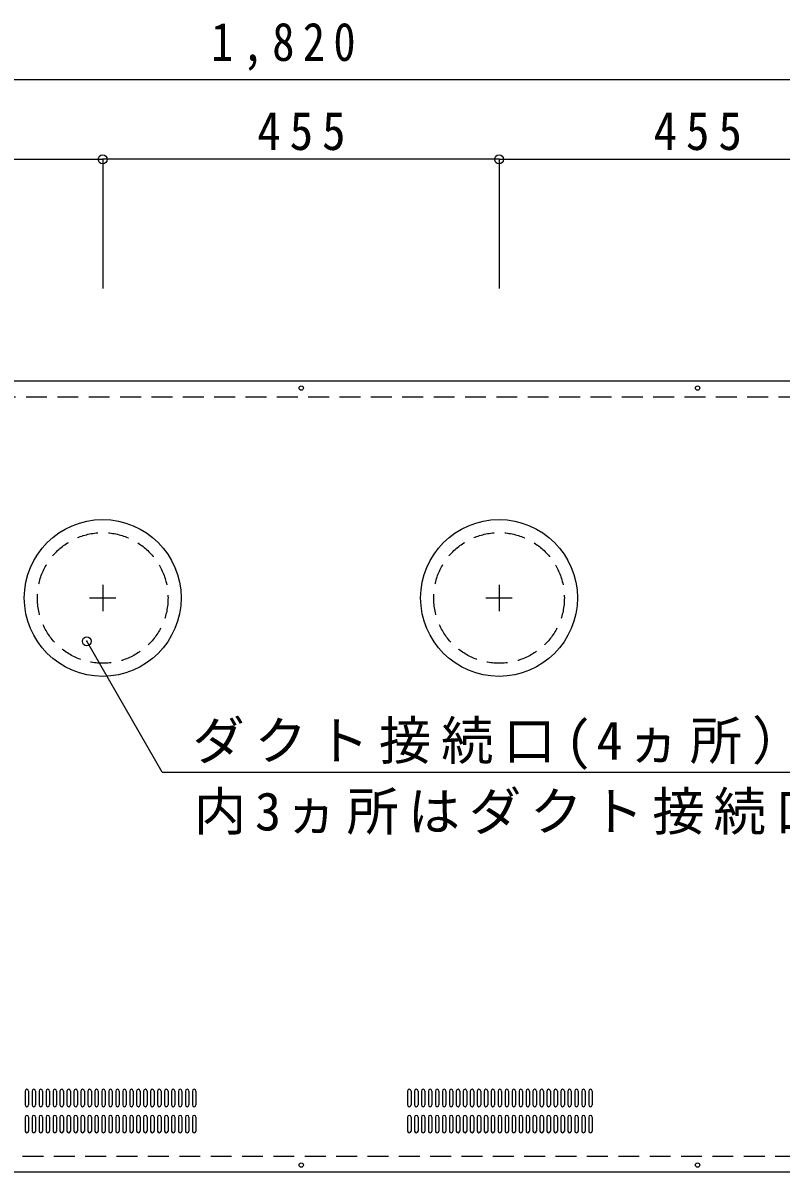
# Model space of a CAD drawing. Units: millimetres at full size, sheet at 1:20. Extents: x -8423 to 8057, y -10732 to 12708.
# Drawn here: x -3455 to -2584, y -2121 to -802 of the extents above; entities that cross this region are included whole.
import ezdxf

# ---------------------------------------------------------------- set-up
doc = ezdxf.new("R2010")
doc.units = ezdxf.units.MM
doc.header["$LTSCALE"] = 20
doc.header["$PDMODE"] = 32
doc.header["$PDSIZE"] = 10
doc.linetypes.add('CHAIN1', pattern=[8, 5, -1, 1, -1])
doc.linetypes.add('DASHED1', pattern=[1.8, 1.2, -0.6])
doc.layers.add('0-0', color=4, linetype='Continuous')
doc.styles.add('ＭＳ ゴシック', font='')
doc.styles.get('ＭＳ ゴシック').set_extended_font_data('MS Gothic')

msp = doc.modelspace()

# ---------------------------------------------------------------- linework, layer by layer
at = {"layer": '0-0'}
for p, q in [((-4063.15, -866.94), (-2243.15, -866.94)), ((-2908.15, -958.58), (-3363.15, -958.58)), ((-3363.15, -958.58), (-3363.15, -1107.04)), ((-3363.15, -958.58), (-3363.15, -1107.04)), ((-2908.15, -958.58), (-2908.15, -1107.04)), ((-2908.15, -958.58), (-2908.15, -1107.04)), ((-2908.15, -958.58), (-2453.15, -958.58)), ((-2908.15, -958.58), (-2908.15, -1107.04)), ((-3294.84, -1661.9), (-3381.45, -1511.88)), ((-3294.84, -1661.9), (-2367.05, -1661.9)), ((-3452.15, -2028.09), (-3452.15, -2044.09)), ((-3448.15, -2028.09), (-3448.15, -2044.09)), ((-3444.15, -2028.09), (-3444.15, -2044.09)), ((-3440.15, -2028.09), (-3440.15, -2044.09)), ((-3436.15, -2028.09), (-3436.15, -2044.09)), ((-3432.15, -2028.09), (-3432.15, -2044.09)), ((-3428.15, -2028.09), (-3428.15, -2044.09)), ((-3424.15, -2028.09), (-3424.15, -2044.09)), ((-3420.15, -2028.09), (-3420.15, -2044.09)), ((-3416.15, -2028.09), (-3416.15, -2044.09)), ((-3412.15, -2028.09), (-3412.15, -2044.09)), ((-3408.15, -2028.09), (-3408.15, -2044.09)), ((-3404.15, -2028.09), (-3404.15, -2044.09)), ((-3400.15, -2028.09), (-3400.15, -2044.09)), ((-3396.15, -2028.09), (-3396.15, -2044.09)), ((-3392.15, -2028.09), (-3392.15, -2044.09)), ((-3388.15, -2028.09), (-3388.15, -2044.09)), ((-3384.15, -2028.09), (-3384.15, -2044.09)), ((-3380.15, -2028.09), (-3380.15, -2044.09)), ((-3376.15, -2028.09), (-3376.15, -2044.09)), ((-3372.15, -2028.09), (-3372.15, -2044.09)), ((-3368.15, -2028.09), (-3368.15, -2044.09)), ((-3364.15, -2028.09), (-3364.15, -2044.09)), ((-3360.15, -2028.09), (-3360.15, -2044.09)), ((-3356.15, -2028.09), (-3356.15, -2044.09)), ((-3352.15, -2028.09), (-3352.15, -2044.09)), ((-3348.15, -2028.09), (-3348.15, -2044.09)), ((-3344.15, -2028.09), (-3344.15, -2044.09)), ((-3340.15, -2028.09), (-3340.15, -2044.09)), ((-3336.15, -2028.09), (-3336.15, -2044.09)), ((-3332.15, -2028.09), (-3332.15, -2044.09)), ((-3328.15, -2028.09), (-3328.15, -2044.09)), ((-3324.15, -2028.09), (-3324.15, -2044.09)), ((-3320.15, -2028.09), (-3320.15, -2044.09)), ((-3316.15, -2028.09), (-3316.15, -2044.09)), ((-3312.15, -2028.09), (-3312.15, -2044.09)), ((-3308.15, -2028.09), (-3308.15, -2044.09)), ((-3304.15, -2028.09), (-3304.15, -2044.09)), ((-3300.15, -2028.09), (-3300.15, -2044.09)), ((-3296.15, -2028.09), (-3296.15, -2044.09)), ((-3292.15, -2028.09), (-3292.15, -2044.09)), ((-3288.15, -2028.09), (-3288.15, -2044.09)), ((-3284.15, -2028.09), (-3284.15, -2044.09)), ((-3280.15, -2028.09), (-3280.15, -2044.09)), ((-3276.15, -2028.09), (-3276.15, -2044.09)), ((-3272.15, -2028.09), (-3272.15, -2044.09)), ((-3268.15, -2028.09), (-3268.15, -2044.09)), ((-3264.15, -2028.09), (-3264.15, -2044.09)), ((-3260.15, -2028.09), (-3260.15, -2044.09)), ((-3256.15, -2028.09), (-3256.15, -2044.09)), ((-3013.15, -2028.09), (-3013.15, -2044.09)), ((-3009.15, -2028.09), (-3009.15, -2044.09)), ((-3005.15, -2028.09), (-3005.15, -2044.09)), ((-3001.15, -2028.09), (-3001.15, -2044.09)), ((-2997.15, -2028.09), (-2997.15, -2044.09)), ((-2993.15, -2028.09), (-2993.15, -2044.09)), ((-2989.15, -2028.09), (-2989.15, -2044.09)), ((-2985.15, -2028.09), (-2985.15, -2044.09)), ((-2981.15, -2028.09), (-2981.15, -2044.09)), ((-2977.15, -2028.09), (-2977.15, -2044.09)), ((-2973.15, -2028.09), (-2973.15, -2044.09)), ((-2969.15, -2028.09), (-2969.15, -2044.09)), ((-2965.15, -2028.09), (-2965.15, -2044.09)), ((-2961.15, -2028.09), (-2961.15, -2044.09)), ((-2957.15, -2028.09), (-2957.15, -2044.09)), ((-2953.15, -2028.09), (-2953.15, -2044.09)), ((-2949.15, -2028.09), (-2949.15, -2044.09)), ((-2945.15, -2028.09), (-2945.15, -2044.09)), ((-2941.15, -2028.09), (-2941.15, -2044.09)), ((-2937.15, -2028.09), (-2937.15, -2044.09)), ((-2933.15, -2028.09), (-2933.15, -2044.09)), ((-2929.15, -2028.09), (-2929.15, -2044.09)), ((-2925.15, -2028.09), (-2925.15, -2044.09)), ((-2921.15, -2028.09), (-2921.15, -2044.09)), ((-2917.15, -2028.09), (-2917.15, -2044.09)), ((-2913.15, -2028.09), (-2913.15, -2044.09)), ((-2909.15, -2028.09), (-2909.15, -2044.09)), ((-2905.15, -2028.09), (-2905.15, -2044.09)), ((-2901.15, -2028.09), (-2901.15, -2044.09)), ((-2897.15, -2028.09), (-2897.15, -2044.09)), ((-2893.15, -2028.09), (-2893.15, -2044.09)), ((-2889.15, -2028.09), (-2889.15, -2044.09)), ((-2885.15, -2028.09), (-2885.15, -2044.09)), ((-2881.15, -2028.09), (-2881.15, -2044.09)), ((-2877.15, -2028.09), (-2877.15, -2044.09)), ((-2873.15, -2028.09), (-2873.15, -2044.09)), ((-2869.15, -2028.09), (-2869.15, -2044.09)), ((-2865.15, -2028.09), (-2865.15, -2044.09)), ((-2861.15, -2028.09), (-2861.15, -2044.09)), ((-2857.15, -2028.09), (-2857.15, -2044.09)), ((-2853.15, -2028.09), (-2853.15, -2044.09)), ((-2849.15, -2028.09), (-2849.15, -2044.09)), ((-2845.15, -2028.09), (-2845.15, -2044.09)), ((-2841.15, -2028.09), (-2841.15, -2044.09)), ((-2837.15, -2028.09), (-2837.15, -2044.09)), ((-2833.15, -2028.09), (-2833.15, -2044.09)), ((-2829.15, -2028.09), (-2829.15, -2044.09)), ((-2825.15, -2028.09), (-2825.15, -2044.09)), ((-2821.15, -2028.09), (-2821.15, -2044.09)), ((-2817.15, -2028.09), (-2817.15, -2044.09)), ((-2813.15, -2028.09), (-2813.15, -2044.09)), ((-2809.15, -2028.09), (-2809.15, -2044.09)), ((-2805.15, -2028.09), (-2805.15, -2044.09)), ((-2801.15, -2028.09), (-2801.15, -2044.09)), ((-3452.15, -2058.09), (-3452.15, -2074.09)), ((-3448.15, -2058.09), (-3448.15, -2074.09)), ((-3444.15, -2058.09), (-3444.15, -2074.09)), ((-3440.15, -2058.09), (-3440.15, -2074.09)), ((-3436.15, -2058.09), (-3436.15, -2074.09)), ((-3432.15, -2058.09), (-3432.15, -2074.09)), ((-3428.15, -2058.09), (-3428.15, -2074.09)), ((-3424.15, -2058.09), (-3424.15, -2074.09)), ((-3420.15, -2058.09), (-3420.15, -2074.09)), ((-3416.15, -2058.09), (-3416.15, -2074.09)), ((-3412.15, -2058.09), (-3412.15, -2074.09)), ((-3408.15, -2058.09), (-3408.15, -2074.09)), ((-3404.15, -2058.09), (-3404.15, -2074.09)), ((-3400.15, -2058.09), (-3400.15, -2074.09)), ((-3396.15, -2058.09), (-3396.15, -2074.09)), ((-3392.15, -2058.09), (-3392.15, -2074.09)), ((-3388.15, -2058.09), (-3388.15, -2074.09)), ((-3384.15, -2058.09), (-3384.15, -2074.09)), ((-3380.15, -2058.09), (-3380.15, -2074.09)), ((-3376.15, -2058.09), (-3376.15, -2074.09)), ((-3372.15, -2058.09), (-3372.15, -2074.09)), ((-3368.15, -2058.09), (-3368.15, -2074.09)), ((-3364.15, -2058.09), (-3364.15, -2074.09)), ((-3360.15, -2058.09), (-3360.15, -2074.09)), ((-3356.15, -2058.09), (-3356.15, -2074.09)), ((-3352.15, -2058.09), (-3352.15, -2074.09)), ((-3348.15, -2058.09), (-3348.15, -2074.09)), ((-3344.15, -2058.09), (-3344.15, -2074.09)), ((-3340.15, -2058.09), (-3340.15, -2074.09)), ((-3336.15, -2058.09), (-3336.15, -2074.09)), ((-3332.15, -2058.09), (-3332.15, -2074.09)), ((-3328.15, -2058.09), (-3328.15, -2074.09)), ((-3324.15, -2058.09), (-3324.15, -2074.09)), ((-3320.15, -2058.09), (-3320.15, -2074.09)), ((-3316.15, -2058.09), (-3316.15, -2074.09)), ((-3312.15, -2058.09), (-3312.15, -2074.09)), ((-3308.15, -2058.09), (-3308.15, -2074.09)), ((-3304.15, -2058.09), (-3304.15, -2074.09)), ((-3300.15, -2058.09), (-3300.15, -2074.09)), ((-3296.15, -2058.09), (-3296.15, -2074.09)), ((-3292.15, -2058.09), (-3292.15, -2074.09)), ((-3288.15, -2058.09), (-3288.15, -2074.09)), ((-3284.15, -2058.09), (-3284.15, -2074.09)), ((-3280.15, -2058.09), (-3280.15, -2074.09)), ((-3276.15, -2058.09), (-3276.15, -2074.09)), ((-3272.15, -2058.09), (-3272.15, -2074.09)), ((-3268.15, -2058.09), (-3268.15, -2074.09)), ((-3264.15, -2058.09), (-3264.15, -2074.09)), ((-3260.15, -2058.09), (-3260.15, -2074.09)), ((-3256.15, -2058.09), (-3256.15, -2074.09)), ((-3013.15, -2058.09), (-3013.15, -2074.09)), ((-3009.15, -2058.09), (-3009.15, -2074.09)), ((-3005.15, -2058.09), (-3005.15, -2074.09)), ((-3001.15, -2058.09), (-3001.15, -2074.09)), ((-2997.15, -2058.09), (-2997.15, -2074.09)), ((-2993.15, -2058.09), (-2993.15, -2074.09)), ((-2989.15, -2058.09), (-2989.15, -2074.09)), ((-2985.15, -2058.09), (-2985.15, -2074.09)), ((-2981.15, -2058.09), (-2981.15, -2074.09)), ((-2977.15, -2058.09), (-2977.15, -2074.09)), ((-2973.15, -2058.09), (-2973.15, -2074.09)), ((-2969.15, -2058.09), (-2969.15, -2074.09)), ((-2965.15, -2058.09), (-2965.15, -2074.09)), ((-2961.15, -2058.09), (-2961.15, -2074.09)), ((-2957.15, -2058.09), (-2957.15, -2074.09)), ((-2953.15, -2058.09), (-2953.15, -2074.09)), ((-2949.15, -2058.09), (-2949.15, -2074.09)), ((-2945.15, -2058.09), (-2945.15, -2074.09)), ((-2941.15, -2058.09), (-2941.15, -2074.09)), ((-2937.15, -2058.09), (-2937.15, -2074.09)), ((-2933.15, -2058.09), (-2933.15, -2074.09)), ((-2929.15, -2058.09), (-2929.15, -2074.09)), ((-2925.15, -2058.09), (-2925.15, -2074.09)), ((-2921.15, -2058.09), (-2921.15, -2074.09)), ((-2917.15, -2058.09), (-2917.15, -2074.09)), ((-2913.15, -2058.09), (-2913.15, -2074.09)), ((-2909.15, -2058.09), (-2909.15, -2074.09)), ((-2905.15, -2058.09), (-2905.15, -2074.09)), ((-2901.15, -2058.09), (-2901.15, -2074.09)), ((-2897.15, -2058.09), (-2897.15, -2074.09)), ((-2893.15, -2058.09), (-2893.15, -2074.09)), ((-2889.15, -2058.09), (-2889.15, -2074.09)), ((-2885.15, -2058.09), (-2885.15, -2074.09)), ((-2881.15, -2058.09), (-2881.15, -2074.09)), ((-2877.15, -2058.09), (-2877.15, -2074.09)), ((-2873.15, -2058.09), (-2873.15, -2074.09)), ((-2869.15, -2058.09), (-2869.15, -2074.09)), ((-2865.15, -2058.09), (-2865.15, -2074.09)), ((-2861.15, -2058.09), (-2861.15, -2074.09)), ((-2857.15, -2058.09), (-2857.15, -2074.09)), ((-2853.15, -2058.09), (-2853.15, -2074.09)), ((-2849.15, -2058.09), (-2849.15, -2074.09)), ((-2845.15, -2058.09), (-2845.15, -2074.09)), ((-2841.15, -2058.09), (-2841.15, -2074.09)), ((-2837.15, -2058.09), (-2837.15, -2074.09)), ((-2833.15, -2058.09), (-2833.15, -2074.09)), ((-2829.15, -2058.09), (-2829.15, -2074.09)), ((-2825.15, -2058.09), (-2825.15, -2074.09)), ((-2821.15, -2058.09), (-2821.15, -2074.09)), ((-2817.15, -2058.09), (-2817.15, -2074.09)), ((-2813.15, -2058.09), (-2813.15, -2074.09)), ((-2809.15, -2058.09), (-2809.15, -2074.09)), ((-2805.15, -2058.09), (-2805.15, -2074.09)), ((-2801.15, -2058.09), (-2801.15, -2074.09))]:
    msp.add_line(p, q, dxfattribs=at)
at = {"layer": '0-0', "color": 7}
for p, q in [((-2243.15, -1213.09), (-4063.15, -1213.09)), ((-2243.15, -2121.09), (-4063.15, -2121.09))]:
    msp.add_line(p, q, dxfattribs=at)
at = {"layer": '0-0', "color": 7, "linetype": 'DASHED1'}
for p, q in [((-4063.15, -1231.09), (-2243.15, -1231.09)), ((-2243.15, -2103.09), (-4063.15, -2103.09))]:
    msp.add_line(p, q, dxfattribs=at)
at = {"layer": '0-0', "linetype": 'CHAIN1'}
for p, q in [((-3363.15, -1447.09), (-3363.15, -1477.09)), ((-2908.15, -1447.09), (-2908.15, -1477.09)), ((-3378.15, -1462.09), (-3348.15, -1462.09)), ((-2923.15, -1462.09), (-2893.15, -1462.09))]:
    msp.add_line(p, q, dxfattribs=at)
at = {"layer": '0-0'}
msp.add_lwpolyline([(-3818.15, -958.58), (-3363.15, -958.58), (-3363.15, -1107.04)], dxfattribs=at)
for centre in [(-3135.15, -1221.09), (-2680.15, -1221.09), (-3135.15, -2113.09), (-2680.15, -2113.09)]:
    msp.add_circle(centre, 2.5, dxfattribs=at)
at = {"layer": '0-0', "color": 7}
for centre in [(-3363.15, -1462.09), (-2908.15, -1462.09)]:
    msp.add_circle(centre, 90, dxfattribs=at)
at = {"layer": '0-0', "linetype": 'DASHED1'}
for centre in [(-3363.15, -1462.09), (-2908.15, -1462.09)]:
    msp.add_circle(centre, 75, dxfattribs=at)
at = {"layer": '0-0'}
for centre, start, end in [((-3450.15, -2028.09), 0, 180), ((-3442.15, -2028.09), 0, 180), ((-3434.15, -2028.09), 0, 180), ((-3426.15, -2028.09), 0, 180), ((-3418.15, -2028.09), 0, 180), ((-3410.15, -2028.09), 0, 180), ((-3402.15, -2028.09), 0, 180), ((-3394.15, -2028.09), 0, 180), ((-3386.15, -2028.09), 0, 180), ((-3378.15, -2028.09), 0, 180), ((-3370.15, -2028.09), 0, 180), ((-3362.15, -2028.09), 0, 180), ((-3354.15, -2028.09), 0, 180), ((-3346.15, -2028.09), 0, 180), ((-3338.15, -2028.09), 0, 180), ((-3330.15, -2028.09), 0, 180), ((-3322.15, -2028.09), 0, 180), ((-3314.15, -2028.09), 0, 180), ((-3306.15, -2028.09), 0, 180), ((-3298.15, -2028.09), 0, 180), ((-3290.15, -2028.09), 0, 180), ((-3282.15, -2028.09), 0, 180), ((-3274.15, -2028.09), 0, 180), ((-3266.15, -2028.09), 0, 180), ((-3258.15, -2028.09), 0, 180), ((-3011.15, -2028.09), 0, 180), ((-3003.15, -2028.09), 0, 180), ((-2995.15, -2028.09), 0, 180), ((-2987.15, -2028.09), 0, 180), ((-2979.15, -2028.09), 0, 180), ((-2971.15, -2028.09), 0, 180), ((-2963.15, -2028.09), 0, 180), ((-2955.15, -2028.09), 0, 180), ((-2947.15, -2028.09), 0, 180), ((-2939.15, -2028.09), 0, 180), ((-2931.15, -2028.09), 0, 180), ((-2923.15, -2028.09), 0, 180), ((-2915.15, -2028.09), 0, 180), ((-2907.15, -2028.09), 0, 180), ((-2899.15, -2028.09), 0, 180), ((-2891.15, -2028.09), 0, 180), ((-2883.15, -2028.09), 0, 180), ((-2875.15, -2028.09), 0, 180), ((-2867.15, -2028.09), 0, 180), ((-2859.15, -2028.09), 0, 180), ((-2851.15, -2028.09), 0, 180), ((-2843.15, -2028.09), 0, 180), ((-2835.15, -2028.09), 0, 180), ((-2827.15, -2028.09), 0, 180), ((-2819.15, -2028.09), 0, 180), ((-2811.15, -2028.09), 0, 180), ((-2803.15, -2028.09), 0, 180), ((-3450.15, -2044.09), 180, 0), ((-3442.15, -2044.09), 180, 0), ((-3434.15, -2044.09), 180, 0), ((-3426.15, -2044.09), 180, 0), ((-3418.15, -2044.09), 180, 0), ((-3410.15, -2044.09), 180, 0), ((-3402.15, -2044.09), 180, 0), ((-3394.15, -2044.09), 180, 0), ((-3386.15, -2044.09), 180, 0), ((-3378.15, -2044.09), 180, 0), ((-3370.15, -2044.09), 180, 0), ((-3362.15, -2044.09), 180, 0), ((-3354.15, -2044.09), 180, 0), ((-3346.15, -2044.09), 180, 0), ((-3338.15, -2044.09), 180, 0), ((-3330.15, -2044.09), 180, 0), ((-3322.15, -2044.09), 180, 0), ((-3314.15, -2044.09), 180, 0), ((-3306.15, -2044.09), 180, 0), ((-3298.15, -2044.09), 180, 0), ((-3290.15, -2044.09), 180, 0), ((-3282.15, -2044.09), 180, 0), ((-3274.15, -2044.09), 180, 0), ((-3266.15, -2044.09), 180, 0), ((-3258.15, -2044.09), 180, 0), ((-3011.15, -2044.09), 180, 0), ((-3003.15, -2044.09), 180, 0), ((-2995.15, -2044.09), 180, 0), ((-2987.15, -2044.09), 180, 0), ((-2979.15, -2044.09), 180, 0), ((-2971.15, -2044.09), 180, 0), ((-2963.15, -2044.09), 180, 0), ((-2955.15, -2044.09), 180, 0), ((-2947.15, -2044.09), 180, 0), ((-2939.15, -2044.09), 180, 0), ((-2931.15, -2044.09), 180, 0), ((-2923.15, -2044.09), 180, 0), ((-2915.15, -2044.09), 180, 0), ((-2907.15, -2044.09), 180, 0), ((-2899.15, -2044.09), 180, 0), ((-2891.15, -2044.09), 180, 0), ((-2883.15, -2044.09), 180, 0), ((-2875.15, -2044.09), 180, 0), ((-2867.15, -2044.09), 180, 0), ((-2859.15, -2044.09), 180, 0), ((-2851.15, -2044.09), 180, 0), ((-2843.15, -2044.09), 180, 0), ((-2835.15, -2044.09), 180, 0), ((-2827.15, -2044.09), 180, 0), ((-2819.15, -2044.09), 180, 0), ((-2811.15, -2044.09), 180, 0), ((-2803.15, -2044.09), 180, 0), ((-3450.15, -2058.09), 0, 180), ((-3442.15, -2058.09), 0, 180), ((-3434.15, -2058.09), 0, 180), ((-3426.15, -2058.09), 0, 180), ((-3418.15, -2058.09), 0, 180), ((-3410.15, -2058.09), 0, 180), ((-3402.15, -2058.09), 0, 180), ((-3394.15, -2058.09), 0, 180), ((-3386.15, -2058.09), 0, 180), ((-3378.15, -2058.09), 0, 180), ((-3370.15, -2058.09), 0, 180), ((-3362.15, -2058.09), 0, 180), ((-3354.15, -2058.09), 0, 180), ((-3346.15, -2058.09), 0, 180), ((-3338.15, -2058.09), 0, 180), ((-3330.15, -2058.09), 0, 180), ((-3322.15, -2058.09), 0, 180), ((-3314.15, -2058.09), 0, 180), ((-3306.15, -2058.09), 0, 180), ((-3298.15, -2058.09), 0, 180), ((-3290.15, -2058.09), 0, 180), ((-3282.15, -2058.09), 0, 180), ((-3274.15, -2058.09), 0, 180), ((-3266.15, -2058.09), 0, 180), ((-3258.15, -2058.09), 0, 180), ((-3011.15, -2058.09), 0, 180), ((-3003.15, -2058.09), 0, 180), ((-2995.15, -2058.09), 0, 180), ((-2987.15, -2058.09), 0, 180), ((-2979.15, -2058.09), 0, 180), ((-2971.15, -2058.09), 0, 180), ((-2963.15, -2058.09), 0, 180), ((-2955.15, -2058.09), 0, 180), ((-2947.15, -2058.09), 0, 180), ((-2939.15, -2058.09), 0, 180), ((-2931.15, -2058.09), 0, 180), ((-2923.15, -2058.09), 0, 180), ((-2915.15, -2058.09), 0, 180), ((-2907.15, -2058.09), 0, 180), ((-2899.15, -2058.09), 0, 180), ((-2891.15, -2058.09), 0, 180), ((-2883.15, -2058.09), 0, 180), ((-2875.15, -2058.09), 0, 180), ((-2867.15, -2058.09), 0, 180), ((-2859.15, -2058.09), 0, 180), ((-2851.15, -2058.09), 0, 180), ((-2843.15, -2058.09), 0, 180), ((-2835.15, -2058.09), 0, 180), ((-2827.15, -2058.09), 0, 180), ((-2819.15, -2058.09), 0, 180), ((-2811.15, -2058.09), 0, 180), ((-2803.15, -2058.09), 0, 180), ((-3450.15, -2074.09), 180, 0), ((-3442.15, -2074.09), 180, 0), ((-3434.15, -2074.09), 180, 0), ((-3426.15, -2074.09), 180, 0), ((-3418.15, -2074.09), 180, 0), ((-3410.15, -2074.09), 180, 0), ((-3402.15, -2074.09), 180, 0), ((-3394.15, -2074.09), 180, 0), ((-3386.15, -2074.09), 180, 0), ((-3378.15, -2074.09), 180, 0), ((-3370.15, -2074.09), 180, 0), ((-3362.15, -2074.09), 180, 0), ((-3354.15, -2074.09), 180, 0), ((-3346.15, -2074.09), 180, 0), ((-3338.15, -2074.09), 180, 0), ((-3330.15, -2074.09), 180, 0), ((-3322.15, -2074.09), 180, 0), ((-3314.15, -2074.09), 180, 0), ((-3306.15, -2074.09), 180, 0), ((-3298.15, -2074.09), 180, 0), ((-3290.15, -2074.09), 180, 0), ((-3282.15, -2074.09), 180, 0), ((-3274.15, -2074.09), 180, 0), ((-3266.15, -2074.09), 180, 0), ((-3258.15, -2074.09), 180, 0), ((-3011.15, -2074.09), 180, 0), ((-3003.15, -2074.09), 180, 0), ((-2995.15, -2074.09), 180, 0), ((-2987.15, -2074.09), 180, 0), ((-2979.15, -2074.09), 180, 0), ((-2971.15, -2074.09), 180, 0), ((-2963.15, -2074.09), 180, 0), ((-2955.15, -2074.09), 180, 0), ((-2947.15, -2074.09), 180, 0), ((-2939.15, -2074.09), 180, 0), ((-2931.15, -2074.09), 180, 0), ((-2923.15, -2074.09), 180, 0), ((-2915.15, -2074.09), 180, 0), ((-2907.15, -2074.09), 180, 0), ((-2899.15, -2074.09), 180, 0), ((-2891.15, -2074.09), 180, 0), ((-2883.15, -2074.09), 180, 0), ((-2875.15, -2074.09), 180, 0), ((-2867.15, -2074.09), 180, 0), ((-2859.15, -2074.09), 180, 0), ((-2851.15, -2074.09), 180, 0), ((-2843.15, -2074.09), 180, 0), ((-2835.15, -2074.09), 180, 0), ((-2827.15, -2074.09), 180, 0), ((-2819.15, -2074.09), 180, 0), ((-2811.15, -2074.09), 180, 0), ((-2803.15, -2074.09), 180, 0)]:
    msp.add_arc(centre, 2, start, end, dxfattribs=at)
at = {"layer": '0-0', "color": 5}
for p in [(-3363.15, -958.58), (-2908.15, -958.58), (-3381.45, -1511.88)]:
    msp.add_point(p, dxfattribs=at)

# ---------------------------------------------------------------- texts
at = {"layer": '0-0', "color": 7, "char_height": 43.99, "attachment_point": 7, "style": 'ＭＳ ゴシック'}
for s, insert in [('\\T1.38;\\W0.85;1,820', (-3238.65, -856.94)), ('\\T1.38;\\W0.9;455', (-3185.65, -948.58)), ('\\T1.38;\\W0.9;455', (-2730.65, -948.58)), ('\\T1.19;ダクト接続口(4ヵ所）', (-3260.18, -1659.52)), ('\\T1.17;内3ヵ所はダクト接続口蓋付', (-3258.46, -1733.98))]:
    msp.add_mtext(s, dxfattribs=dict(at, insert=insert))

doc.saveas('drawing.dxf')
